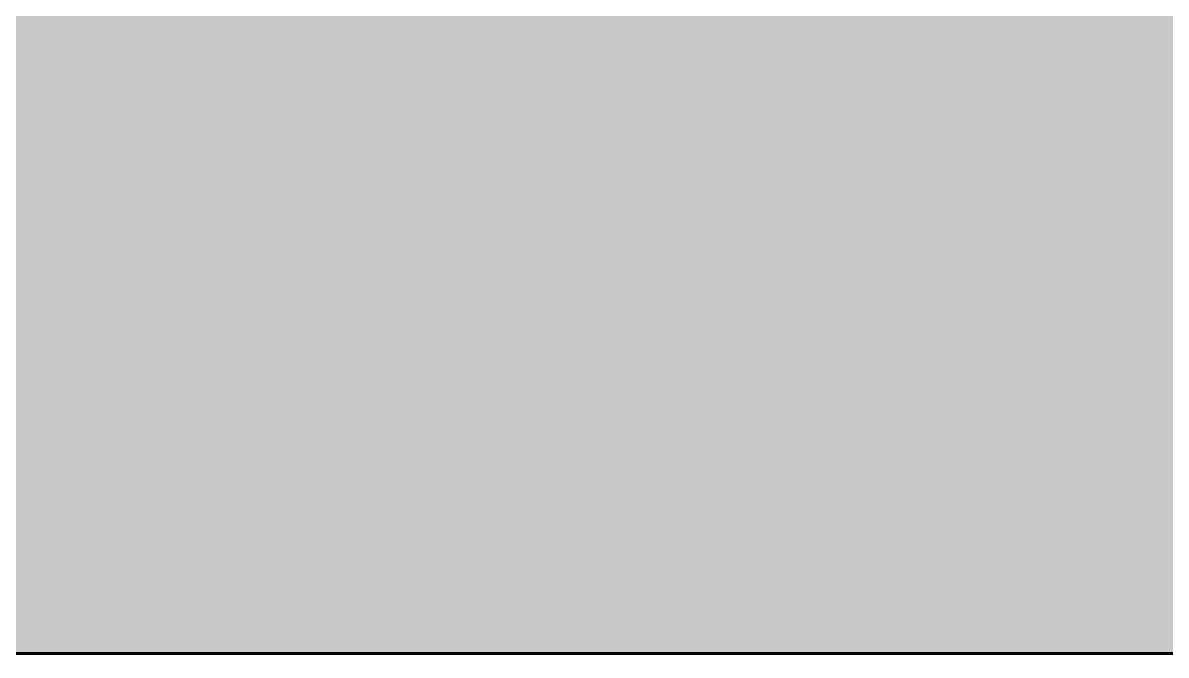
# Model space of a CAD drawing. Header units: metres. Extents: x 2773 to 296211, y -82189 to 61223.
# Drawn here: x 41722 to 45469, y 32227 to 34299 of the extents above; entities that cross this region are included whole.
import ezdxf

# ---------------------------------------------------------------- set-up
doc = ezdxf.new("R2010")
doc.units = ezdxf.units.M
doc.header["$LTSCALE"] = 0.5
doc.linetypes.add('ACAD_ISO03W100', pattern=[30, 12, -18])
doc.layers.add('-help', color=4, linetype='Continuous', plot=False)
doc.layers.add('-höhenlinien', color=251, linetype='ACAD_ISO03W100')

msp = doc.modelspace()

# ---------------------------------------------------------------- hatches: boundary and pattern name
at = {"layer": '-höhenlinien', "ltscale": 0.01, "true_color": 0xe8e8e8}
h = msp.add_hatch(color=254, dxfattribs=at)
h.dxf.hatch_style = 1
h.set_gradient(color1=(199, 200, 202), rotation=270)
h.paths.add_polyline_path([(14794.84, 35803.04), (14794.84, 32232.45), (64794.84, 32232.45), (64794.84, 32562.72), (58020.61, 33303.22), (55549.17, 33742.46), (50480.41, 34279.63), (49931.37, 34335.07), (47148.9, 34334.36), (47148.39, 34336.37), (44986.27, 34336.47), (42806.29, 34336.47), (38416.27, 34336.47), (33556.29, 34336.47), (33208.22, 34335.22), (32408.34, 34583.73), (30562.07, 34936.47), (28848.72, 35621.04), (23546.94, 35803.04)])

# ---------------------------------------------------------------- linework, layer by layer
at = {"layer": '-help'}
msp.add_lwpolyline([(64794.84, 53095.87), (14794.84, 53095.87), (14794.84, 32232.45), (64794.84, 32232.45)], close=True, dxfattribs=at)
at = {"layer": '-höhenlinien', "linetype": 'ByBlock', "ltscale": 0.01}
msp.add_lwpolyline([(14794.84, 35803.04, 0, 0, 0), (14794.84, 32232.45, 10, 10, 0), (64794.84, 32232.45, 0, 0, 0), (64794.84, 32562.72, 10, 10, 0), (58020.61, 33303.22, 10, 10, 0), (55549.17, 33742.46, 10, 10, 0), (50480.41, 34279.63, 10, 10, 0), (49931.37, 34335.07, 10, 10, 0), (49931.37, 34335.07, 10, 10, 0), (47148.9, 34334.36, 10, 10, 0), (47148.39, 34336.37, 10, 10, 0), (44986.27, 34336.47, 10, 10, 0), (44986.27, 34336.47, 10, 10, 0), (42806.29, 34336.47, 10, 10, 0), (38416.27, 34336.47, 10, 10, 0), (33556.29, 34336.47, 10, 10, 0), (33208.22, 34335.22, 10, 10, 0), (33208.22, 34335.22, 10, 10, 0), (32408.34, 34583.73, 10, 10, 0), (32408.34, 34583.73, 10, 10, 0), (30562.07, 34936.47, 10, 10, 0), (28848.72, 35621.04, 10, 10, 0), (23546.94, 35803.04, 10, 10, 0)], format="xyseb", close=True, dxfattribs=at)

doc.saveas('drawing.dxf')
